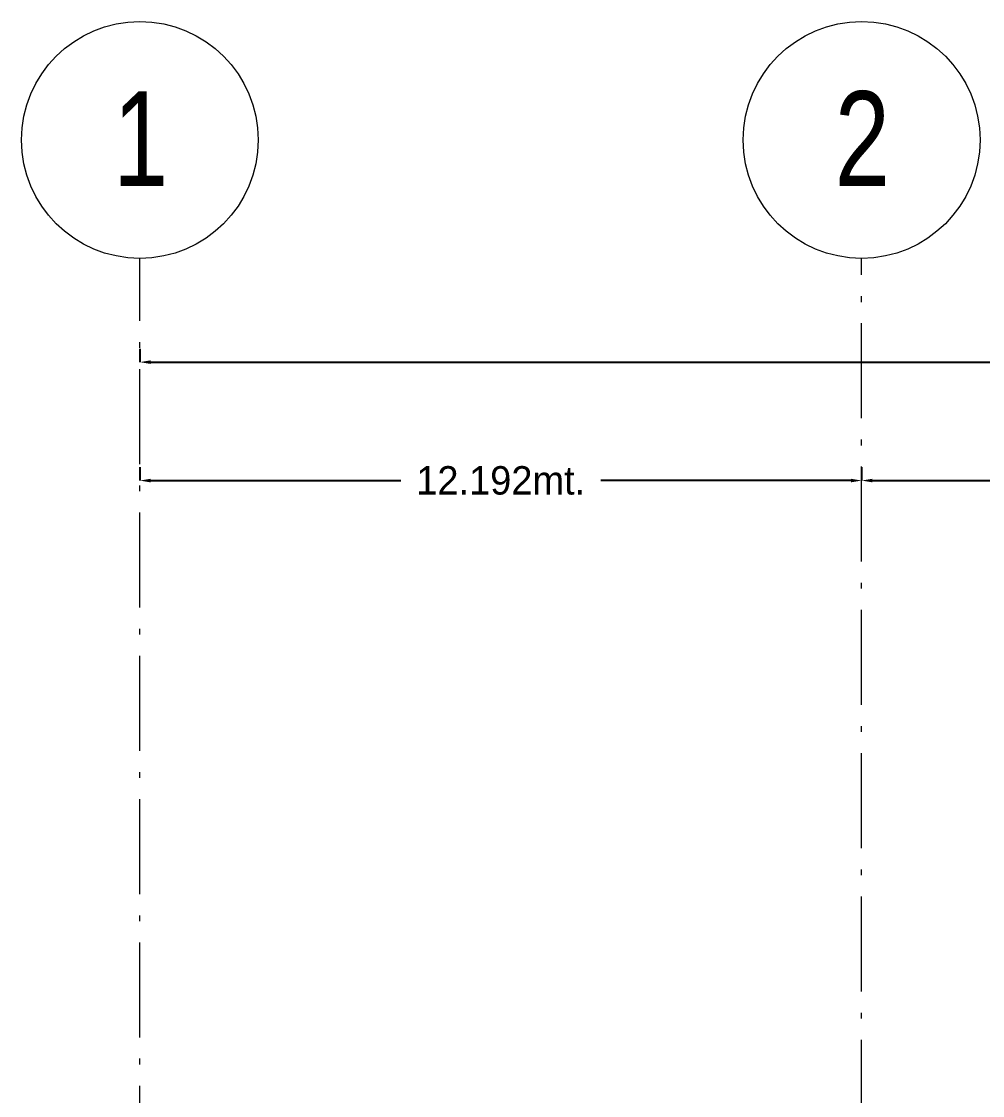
# Model space of a CAD drawing. Header units: metres. Extents: x -55 to 260, y -121 to 64.
# Drawn here: x -14.19 to 2.04, y 46.18 to 64.32 of the extents above; entities that cross this region are included whole.
import ezdxf

# ---------------------------------------------------------------- set-up
doc = ezdxf.new("R2010")
doc.units = ezdxf.units.M
doc.linetypes.add('01_Grid', pattern=[2.32, 1.6, -0.36, 0, -0.36])
for name, color, linetype, lineweight in [('03EJES-1', 1, '01_Grid', 5), ('04NOEJE', 2, 'Continuous', 18), ('04NOEJE-1', 2, 'Continuous', 5), ('31COTAS', 1, 'Continuous', 5)]:
    doc.layers.add(name, color=color, linetype=linetype, lineweight=lineweight)
doc.styles.add('Arial', font='arial.ttf', dxfattribs={"width": 0.75, "height": 1.6})
doc.dimstyles.get("Standard").update_dxf_attribs({"dimtxt": 0.48, "dimasz": 0.18, "dimexe": 0, "dimexo": 0, "dimgap": 0.09, "dimtad": 0, "dimtih": 1, "dimtoh": 1, "dimdec": 3, "dimzin": 0, "dimdsep": 46, "dimtxsty": 'Standard', "dimcen": 0.09, "dimadec": 0, "dimazin": 0, "dimtfac": 1, "dimtdec": 4, "dimtofl": 0, "dimtmove": 0, "dimatfit": 3, "dimfxl": 1, "dimtolj": 1, "dimtzin": 0, "dimarcsym": 0})

# ---------------------------------------------------------------- blocks, each defined once
blk = doc.blocks.new('Grid - Standard-4449989-A1 _ A700')
at = {"layer": '04NOEJE'}
blk.add_circle((0, 0), 0.005, dxfattribs=at)
blk = doc.blocks.new('DIMBLOCK1-A1 _ A700')
at = {"layer": '31COTAS', "color": 0, "lineweight": -2}
for p, q in [((-12.192, 56.791), (-12.192, 56.565)), ((0, 56.791), (0, 56.565)), ((-12.012, 56.565), (-7.786, 56.565)), ((-0.18, 56.565), (-4.406, 56.565))]:
    blk.add_line(p, q, dxfattribs=at)
at = {"layer": '31COTAS', "color": 0}
for points in [[(-12.012, 56.595), (-12.012, 56.535), (-12.192, 56.565)], [(-0.18, 56.535), (-0.18, 56.595), (0, 56.565)]]:
    blk.add_solid(points, dxfattribs=at)
at = {"layer": 'Defpoints', "color": 0}
for p in [(-12.192, 56.791), (0, 56.791), (0, 56.565)]:
    blk.add_point(p, dxfattribs=at)
at = {"layer": '31COTAS', "color": 0, "insert": (-6.096, 56.565), "char_height": 0.48, "attachment_point": 5}
blk.add_mtext('\\A1;12.192mt.', dxfattribs=at)
blk = doc.blocks.new('DIMBLOCK2-A1 _ A700')
at = {"layer": '31COTAS', "color": 0, "lineweight": -2}
for p, q in [((0, 56.791), (0, 56.565)), ((12.192, 56.791), (12.192, 56.565)), ((0.18, 56.565), (4.406, 56.565)), ((12.012, 56.565), (7.786, 56.565))]:
    blk.add_line(p, q, dxfattribs=at)
at = {"layer": '31COTAS', "color": 0}
for points in [[(0.18, 56.595), (0.18, 56.535), (0, 56.565)], [(12.012, 56.535), (12.012, 56.595), (12.192, 56.565)]]:
    blk.add_solid(points, dxfattribs=at)
at = {"layer": 'Defpoints', "color": 0}
for p in [(0, 56.791), (12.192, 56.791), (12.192, 56.565)]:
    blk.add_point(p, dxfattribs=at)
at = {"layer": '31COTAS', "color": 0, "insert": (6.096, 56.565), "char_height": 0.48, "attachment_point": 5}
blk.add_mtext('\\A1;12.192mt.', dxfattribs=at)
blk = doc.blocks.new('DIMBLOCK19-A1 _ A700')
at = {"layer": '31COTAS', "color": 0, "lineweight": -2}
for p, q in [((-12.192, 58.791), (-12.192, 58.565)), ((195.072, 58.791), (195.072, 58.565)), ((-12.012, 58.565), (89.39, 58.565)), ((194.892, 58.565), (93.49, 58.565))]:
    blk.add_line(p, q, dxfattribs=at)
at = {"layer": '31COTAS', "color": 0}
for points in [[(-12.012, 58.595), (-12.012, 58.535), (-12.192, 58.565)], [(194.892, 58.535), (194.892, 58.595), (195.072, 58.565)]]:
    blk.add_solid(points, dxfattribs=at)
at = {"layer": 'Defpoints', "color": 0}
for p in [(-12.192, 58.791), (195.072, 58.791), (195.072, 58.565)]:
    blk.add_point(p, dxfattribs=at)
at = {"layer": '31COTAS', "color": 0, "insert": (91.44, 58.565), "char_height": 0.48, "attachment_point": 5}
blk.add_mtext('\\A1;207.264mt.', dxfattribs=at)

msp = doc.modelspace()

# ---------------------------------------------------------------- linework, layer by layer
at = {"layer": '03EJES-1'}
for p, q in [((-12.192, -117.3961), (-12.192, 60.3168)), ((0, -60.96), (0, 60.3168))]:
    msp.add_line(p, q, dxfattribs=at)

# ---------------------------------------------------------------- block references
at = {"layer": '04NOEJE', "xscale": 399.9999999999997, "yscale": 399.9999999999997, "zscale": 399.9999999999997}
for p in [(-12.192, 62.3168), (0, 62.3168)]:
    msp.add_blockref('Grid - Standard-4449989-A1 _ A700', p, dxfattribs=at)

# ---------------------------------------------------------------- texts
at = {"layer": '04NOEJE-1', "char_height": 1.6, "width": 1.130379, "attachment_point": 1, "style": 'Arial'}
for s, insert in [('1', (-12.6461, 63.1389)), ('2', (-0.4541, 63.1389))]:
    msp.add_mtext(s, dxfattribs=dict(at, insert=insert))

# ---------------------------------------------------------------- dimensions: what is measured, and where the dimension line sits
at = {"layer": '31COTAS'}
for base, p1, p2, picture, middle in [((195.072, 58.5652), (-12.192, 58.7914), (195.072, 58.7914), 'DIMBLOCK19-A1 _ A700', (91.44, 58.5652)), ((0, 56.5652), (-12.192, 56.7914), (0, 56.7914), 'DIMBLOCK1-A1 _ A700', (-6.096, 56.5652)), ((12.192, 56.5652), (0, 56.7914), (12.192, 56.7914), 'DIMBLOCK2-A1 _ A700', (6.096, 56.5652))]:
    dim = msp.add_linear_dim(base=base, p1=p1, p2=p2, dimstyle='Standard', override={"dimpost": 'mt.'}, dxfattribs=at)
    dim.commit()
    dim.dimension.update_dxf_attribs({"geometry": picture, "text_midpoint": middle})

doc.saveas('drawing.dxf')
